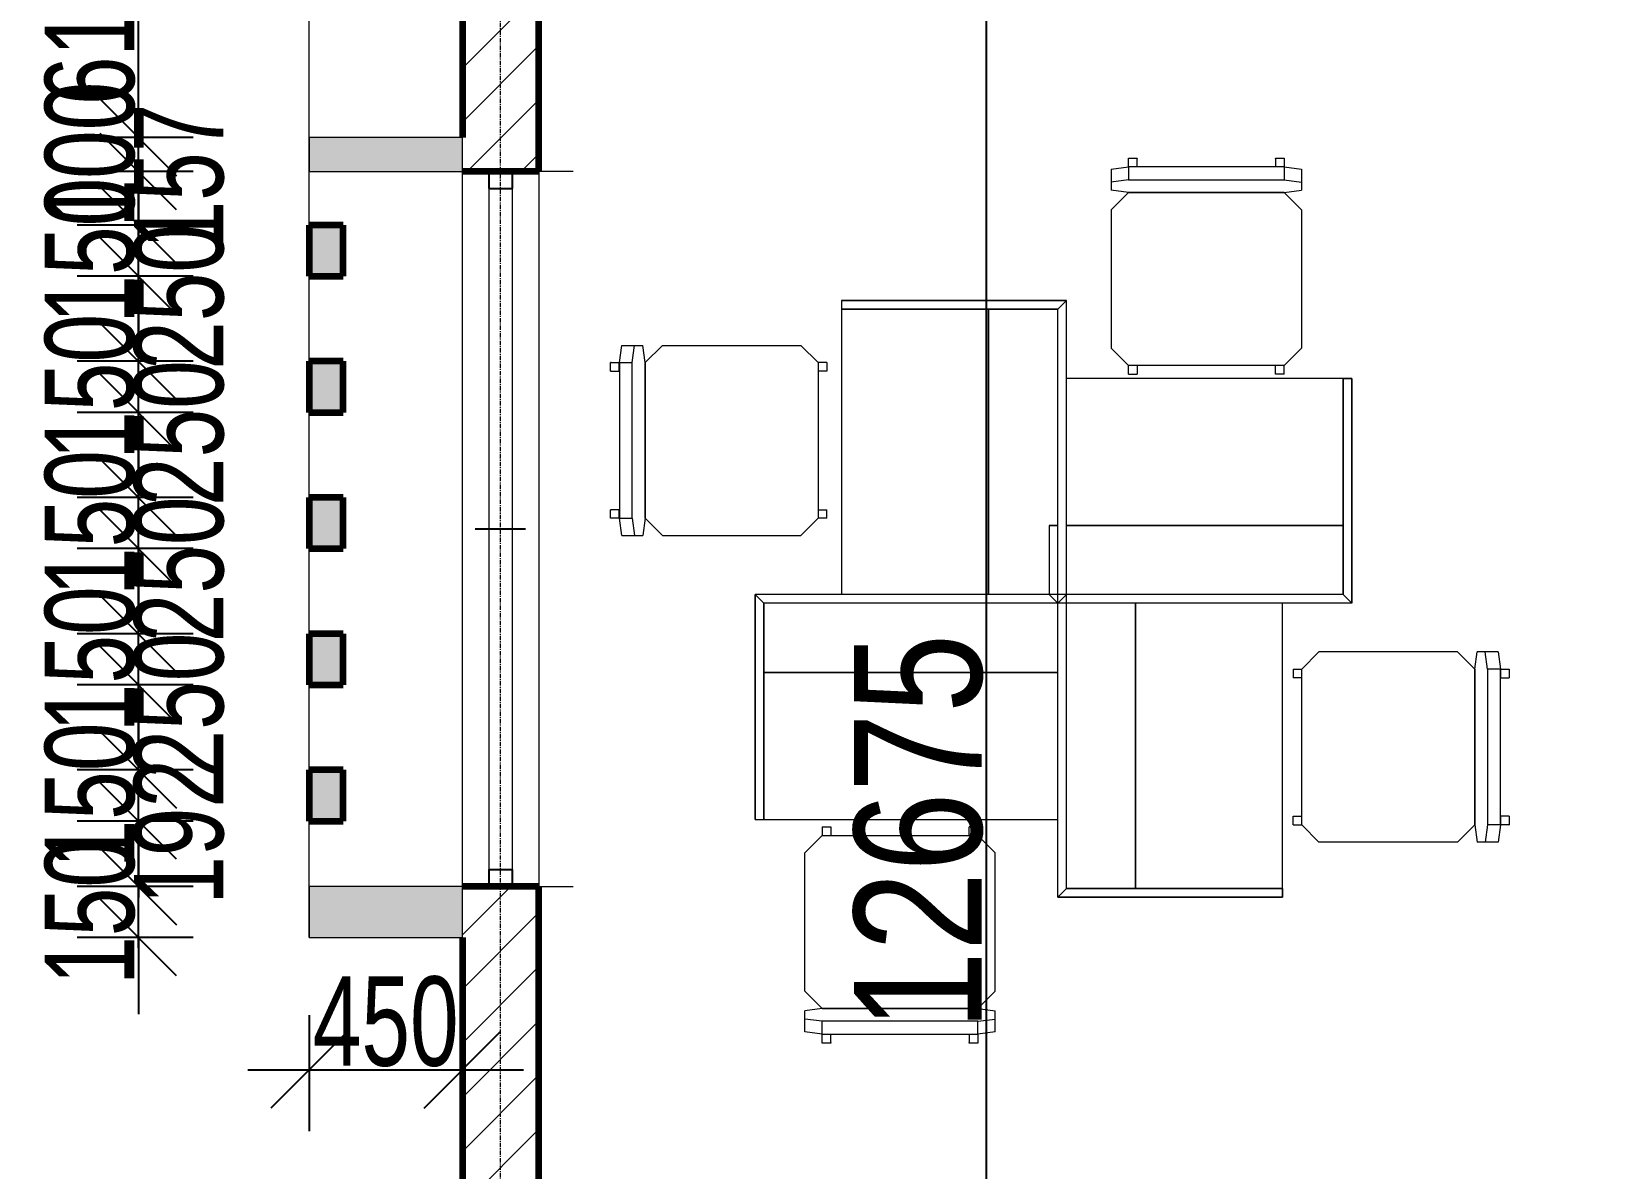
# Model space of a CAD drawing. Header units: millimetres. Extents: x -35190 to 411743, y -233114 to 23872.
# Drawn here: x 128019 to 132645, y 3524 to 6863 of the extents above; entities that cross this region are included whole.
import ezdxf

# ---------------------------------------------------------------- set-up
doc = ezdxf.new("R2010")
doc.units = ezdxf.units.MM
doc.linetypes.add('Grid Line', pattern=[22.225, 12.7, -3.175, 3.175, -3.175])
for name, color, linetype, lineweight in [('A-ANNO-DIMS', 211, 'Continuous', 9), ('A-DETL-GENF', 92, 'Continuous', 18), ('A-DETL-THIN', 151, 'Continuous', 18), ('A-GLAZ', 151, 'Continuous', 18), ('A-WALL', 113, 'Continuous', 18), ('A-WALL-PATT', 111, 'Continuous', 18), ('G-IMPT', 8, 'Continuous', 18), ('I-FURN', 30, 'Continuous', 18), ('S-GRID', 1, 'Continuous', 9)]:
    doc.layers.add(name, color=color, linetype=linetype, lineweight=lineweight)
doc.styles.add('Arial_3', font='arial.ttf', dxfattribs={"width": 0.8, "height": 375})
doc.styles.add('Arial_8', font='arial.ttf', dxfattribs={"width": 0.7, "height": 262.5})
doc.dimstyles.new('main_4_5mm', dxfattribs={"dimscale": 304.8, "dimtxt": 382.597275, "dimasz": 0.738189, "dimexe": 0.590551, "dimexo": 0.0625, "dimgap": 0.024606, "dimtad": 1, "dimdec": 0, "dimzin": 0, "dimdsep": 46, "dimtxsty": 'Arial_3', "dimblk1": 'OBLIQUE', "dimblk2": 'OBLIQUE', "dimsah": 1, "dimcen": 0.09, "dimdle": 0.590551, "dimazin": 0, "dimtfac": 1, "dimtdec": 4, "dimtix": 1, "dimtmove": 0, "dimatfit": 3, "dimfxl": 0.590551, "dimfxlon": 1, "dimtvp": 1, "dimtolj": 1, "dimtzin": 0, "dimarcsym": 2})
doc.dimstyles.new('small_3_0mm', dxfattribs={"dimscale": 304.8, "dimtxt": 191.298637, "dimasz": 0.738189, "dimexe": 0.590551, "dimexo": 0.0625, "dimgap": 0.024606, "dimtad": 1, "dimdec": 0, "dimzin": 0, "dimdsep": 46, "dimtxsty": 'Arial_8', "dimblk1": 'OBLIQUE', "dimblk2": 'OBLIQUE', "dimsah": 1, "dimcen": 0.09, "dimdle": 0.590551, "dimazin": 0, "dimtfac": 1, "dimtdec": 4, "dimtix": 1, "dimtmove": 0, "dimatfit": 3, "dimfxl": 0.590551, "dimfxlon": 1, "dimtvp": 1, "dimtolj": 1, "dimtzin": 0, "dimarcsym": 2})
doc.dimstyles.new('small_3_0mm_1', dxfattribs={"dimscale": 304.8, "dimtxt": 191.298637, "dimasz": 0.738189, "dimexe": 0.590551, "dimexo": 0.0625, "dimgap": 0.024606, "dimtad": 1, "dimdec": 0, "dimzin": 0, "dimdsep": 46, "dimtxsty": 'Arial_8', "dimblk1": 'OBLIQUE', "dimblk2": 'OBLIQUE', "dimsah": 1, "dimcen": 0.09, "dimdle": 0.590551, "dimazin": 0, "dimtfac": 1, "dimtdec": 4, "dimtix": 1, "dimtmove": 1, "dimatfit": 3, "dimfxl": 0.590551, "dimfxlon": 1, "dimtvp": 1, "dimtolj": 1, "dimtzin": 0, "dimarcsym": 2})

# ---------------------------------------------------------------- blocks, each defined once
blk = doc.blocks.new('Sliding - 2L - SL2_1 X 1_8-V1-FIRST FLOOR')
at = {"layer": 'A-GLAZ'}
for p, q in [((-723.8, 112.5), (-723.8, 212.5)), ((1376.2, 112.5), (1376.2, 212.5)), ((1326.2, 35), (-673.8, 35)), ((-673.8, -35), (1326.2, -35))]:
    blk.add_line(p, q, dxfattribs=at)
at = {"layer": 'A-GLAZ', "lineweight": 25}
for p, q in [((326.2, -75), (326.2, 72.5)), ((-673.8, 35), (-723.8, 35)), ((-673.8, -35), (-673.8, 35)), ((1376.2, 35), (1326.2, 35)), ((1326.2, -35), (1326.2, 35)), ((-723.8, -35), (-673.8, -35)), ((1326.2, -35), (1376.2, -35))]:
    blk.add_line(p, q, dxfattribs=at)
blk = doc.blocks.new('School04 - 12ZCVC04_dwg-579975-FIRST FLOOR')
at = {"layer": 'G-IMPT', "lineweight": 9}
for p, q in [((228.6, 1498.6), (228.6, 1473.2)), ((228.6, 1498.6), (889, 1498.6)), ((889, 1498.6), (228.6, 1498.6)), ((228.6, 1498.6), (228.6, 1473.2)), ((889, 1498.6), (863.6, 1473.2)), ((863.6, 1473.2), (889, 1498.6)), ((889, 635), (889, 1498.6)), ((889, 635), (889, 1498.6)), ((228.6, 1473.2), (863.6, 1473.2)), ((228.6, 1473.2), (228.6, 635)), ((863.6, 1473.2), (228.6, 1473.2)), ((228.6, 1473.2), (228.6, 635)), ((660.4, 635), (660.4, 1473.2)), ((660.4, 1473.2), (660.4, 635)), ((863.6, 609.6), (863.6, 1473.2)), ((863.6, 609.6), (863.6, 1473.2)), ((1701.8, 1270), (889, 1270)), ((1701.8, 1270), (889, 1270)), ((1701.8, 1270), (1727.2, 1270)), ((1701.8, 1270), (1701.8, 635)), ((1701.8, 635), (1701.8, 1270)), ((1727.2, 1270), (1701.8, 1270)), ((1727.2, 1270), (1727.2, 609.6)), ((1727.2, 609.6), (1727.2, 1270)), ((838.2, 838.2), (863.6, 838.2)), ((863.6, 838.2), (838.2, 838.2)), ((838.2, 838.2), (838.2, 635)), ((889, 838.2), (1701.8, 838.2)), ((1701.8, 838.2), (889, 838.2)), ((838.2, 635), (-25.4, 635)), ((-25.4, -25.4), (-25.4, 635)), ((838.2, 635), (-25.4, 635)), ((-25.4, 635), (0, 609.6)), ((0, 609.6), (-25.4, 635)), ((-25.4, 635), (-25.4, -25.4)), ((863.6, 609.6), (0, 609.6)), ((0, -25.4), (0, 609.6)), ((863.6, 609.6), (0, 609.6)), ((0, 609.6), (0, -25.4)), ((1701.8, 635), (838.2, 635)), ((1701.8, 635), (838.2, 635)), ((863.6, 609.6), (838.2, 635)), ((863.6, 609.6), (889, 635)), ((1727.2, 609.6), (863.6, 609.6)), ((863.6, -254), (863.6, 609.6)), ((1727.2, 609.6), (863.6, 609.6)), ((863.6, -254), (863.6, 609.6)), ((889, -228.6), (889, 635)), ((889, -228.6), (889, 635)), ((1092.2, 609.6), (1092.2, -228.6)), ((1092.2, -228.6), (1092.2, 609.6)), ((1524, -228.6), (1524, 609.6)), ((1524, -228.6), (1524, 609.6)), ((1727.2, 609.6), (1701.8, 635)), ((1701.8, 635), (1727.2, 609.6)), ((863.6, 406.4), (0, 406.4)), ((0, 406.4), (863.6, 406.4)), ((-25.4, -25.4), (0, -25.4)), ((-25.4, -25.4), (0, -25.4)), ((0, -25.4), (863.6, -25.4)), ((0, -25.4), (863.6, -25.4)), ((863.6, -254), (889, -228.6)), ((889, -228.6), (863.6, -254)), ((1524, -228.6), (889, -228.6)), ((889, -228.6), (1524, -228.6)), ((1524, -228.6), (1524, -254)), ((1524, -254), (1524, -228.6)), ((1524, -254), (863.6, -254)), ((863.6, -254), (1524, -254))]:
    blk.add_line(p, q, dxfattribs=at)
blk = doc.blocks.new('School04 - School04-579981-FIRST FLOOR')
blk.add_blockref('School04 - 12ZCVC04_dwg-579975-FIRST FLOOR', (0, 0))
blk = doc.blocks.new('Armless_Chair_987 - 12ZSTG19_dwg-581259-FIRST FLOOR')
at = {"layer": 'G-IMPT', "lineweight": 9}
for p, q in [((-583.6, 228.6), (-576.8, 279.4)), ((-576.8, 279.4), (-575.2, 279.4)), ((-576.8, 279.4), (-539, 279.4)), ((-545.8, 228.6), (-539, 279.4)), ((-539, 279.4), (-515.2, 279.4)), ((-508.3, 228.6), (-515.2, 279.4)), ((-457.2, 279.4), (-508, 228.6)), ((-457.2, 279.4), (-50.8, 279.4)), ((-50.8, 279.4), (0, 228.6)), ((-608, 228.6), (-609.6, 228.6)), ((-609.6, 203.2), (-609.6, 228.6)), ((-609.6, 228.6), (-584.2, 228.6)), ((-608, 203.2), (-609.6, 203.2)), ((-609.6, 203.2), (-584.2, 203.2)), ((-584.2, 203.2), (-584.2, 228.6)), ((-583.6, 228.6), (-583.6, -228.6)), ((-583.6, 228.6), (-545.8, 228.6)), ((-545.8, -228.6), (-545.8, 228.6)), ((-508.3, -228.6), (-508.3, 228.6)), ((-508, 228.6), (-508, -228.6)), ((25.4, 228.6), (0, 228.6)), ((0, 228.6), (0, -228.6)), ((25.4, 203.2), (0, 203.2)), ((25.4, 228.6), (25.4, 203.2)), ((-609.6, -228.6), (-609.6, -203.2)), ((-584.2, -203.2), (-609.6, -203.2)), ((-609.6, -203.2), (-608, -203.2)), ((-608, -228.6), (-609.6, -228.6)), ((-584.2, -228.6), (-609.6, -228.6)), ((-584.2, -228.6), (-584.2, -203.2)), ((-576.8, -279.4), (-583.6, -228.6)), ((-583.6, -228.6), (-545.8, -228.6)), ((-545.8, -228.6), (-539, -279.4)), ((-508.3, -228.6), (-515.2, -279.4)), ((-508, -228.6), (-457.2, -279.4)), ((0, -228.6), (-50.8, -279.4)), ((0, -203.2), (25.4, -203.2)), ((25.4, -228.6), (0, -228.6)), ((25.4, -228.6), (25.4, -203.2)), ((-576.8, -279.4), (-575.2, -279.4)), ((-576.8, -279.4), (-539, -279.4)), ((-539, -279.4), (-515.2, -279.4)), ((-457.2, -279.4), (-50.8, -279.4))]:
    blk.add_line(p, q, dxfattribs=at)
blk = doc.blocks.new('Armless_Chair_987 - Armless_Chair_987-581265-FIRST FLOOR')
blk.add_blockref('Armless_Chair_987 - 12ZSTG19_dwg-581259-FIRST FLOOR', (0, 0))
blk = doc.blocks.new('_Oblique')
at = {"color": 0, "linetype": 'ByBlock', "lineweight": -2}
blk.add_line((-0.5, -0.5), (0.5, 0.5), dxfattribs=at)
blk = doc.blocks.new('*D3815')
at = {"layer": 'A-ANNO-DIMS', "color": 0, "lineweight": -2, "transparency": 16777216}
for p, q in [((130823.7, -2005.7), (130823.7, 11029.3)), ((130662.8, 10849.3), (131003.7, 10849.3)), ((130662.8, -1825.7), (131003.7, -1825.7))]:
    blk.add_line(p, q, dxfattribs=at)
at = {"layer": 'Defpoints', "color": 0, "transparency": 16777216}
for p in [(130643.7, 10849.3), (130823.7, 10849.3), (130643.7, -1825.7)]:
    blk.add_point(p, dxfattribs=at)
at = {"layer": 'A-ANNO-DIMS', "color": 0, "lineweight": -2, "transparency": 16777216, "xscale": 224.9999999999999, "yscale": 224.9999999999999, "zscale": 224.9999999999999}
for p, rotation in [((130823.7, 10849.3), 90), ((130823.7, -1825.7), 270)]:
    blk.add_blockref('_Oblique', p, dxfattribs=dict(at, rotation=rotation))
at = {"layer": 'A-ANNO-DIMS', "color": 0, "transparency": 16777216, "insert": (130624.7, 4511.8), "char_height": 375, "width": 1377.35, "attachment_point": 5, "rotation": 90, "style": 'Arial_3'}
blk.add_mtext('\\A1;12675', dxfattribs=at)
blk = doc.blocks.new('*D4093')
at = {"layer": 'A-ANNO-DIMS', "color": 0, "lineweight": -2, "transparency": 16777216}
for p, q in [((128332.9, 4352.3), (128332.9, 4577.3)), ((128493.8, 4352.3), (128152.9, 4352.3)), ((128332.9, 4202.3), (128332.9, 4352.3)), ((128493.8, 4202.3), (128152.9, 4202.3)), ((128332.9, 4202.3), (128332.9, 3977.3))]:
    blk.add_line(p, q, dxfattribs=at)
at = {"layer": 'Defpoints', "color": 0, "transparency": 16777216}
for p in [(128332.9, 4352.3), (128512.9, 4352.3), (128512.9, 4202.3)]:
    blk.add_point(p, dxfattribs=at)
at = {"layer": 'A-ANNO-DIMS', "color": 0, "lineweight": -2, "transparency": 16777216, "xscale": 224.9999999999999, "yscale": 224.9999999999999, "zscale": 224.9999999999999}
for p, rotation in [((128332.9, 4352.3), 270), ((128332.9, 4202.3), 90)]:
    blk.add_blockref('_Oblique', p, dxfattribs=dict(at, rotation=rotation))
at = {"layer": 'A-ANNO-DIMS', "color": 0, "transparency": 16777216, "insert": (128191.3, 4277.3), "char_height": 262.5, "width": 360.23, "attachment_point": 5, "rotation": 90, "style": 'Arial_8'}
blk.add_mtext('\\A1;150', dxfattribs=at)
blk = doc.blocks.new('*D4094')
at = {"layer": 'A-ANNO-DIMS', "color": 0, "lineweight": -2, "transparency": 16777216}
for p, q in [((128332.9, 4172.3), (128332.9, 4724.3)), ((128493.8, 4544.3), (128152.9, 4544.3)), ((128493.8, 4352.3), (128152.9, 4352.3))]:
    blk.add_line(p, q, dxfattribs=at)
at = {"layer": 'Defpoints', "color": 0, "transparency": 16777216}
for p in [(128332.9, 4544.3), (128512.9, 4544.3), (128512.9, 4352.3)]:
    blk.add_point(p, dxfattribs=at)
at = {"layer": 'A-ANNO-DIMS', "color": 0, "lineweight": -2, "transparency": 16777216, "xscale": 224.9999999999999, "yscale": 224.9999999999999, "zscale": 224.9999999999999}
for p, rotation in [((128332.9, 4544.3), 90), ((128332.9, 4352.3), 270)]:
    blk.add_blockref('_Oblique', p, dxfattribs=dict(at, rotation=rotation))
at = {"layer": 'A-ANNO-DIMS', "color": 0, "transparency": 16777216, "insert": (128319.9, 4298.2), "char_height": 262.5, "width": 360.23, "attachment_point": 1, "rotation": 90, "line_spacing_factor": 0.941778, "style": 'Arial_8'}
blk.add_mtext('\\A1;192', dxfattribs=at)
blk = doc.blocks.new('*D4095')
at = {"layer": 'A-ANNO-DIMS', "color": 0, "lineweight": -2, "transparency": 16777216}
for p, q in [((128332.9, 4694.3), (128332.9, 4919.3)), ((128493.8, 4694.3), (128152.9, 4694.3)), ((128332.9, 4544.3), (128332.9, 4694.3)), ((128493.8, 4544.3), (128152.9, 4544.3)), ((128332.9, 4544.3), (128332.9, 4319.3))]:
    blk.add_line(p, q, dxfattribs=at)
at = {"layer": 'Defpoints', "color": 0, "transparency": 16777216}
for p in [(128332.9, 4694.3), (128512.9, 4694.3), (128512.9, 4544.3)]:
    blk.add_point(p, dxfattribs=at)
at = {"layer": 'A-ANNO-DIMS', "color": 0, "lineweight": -2, "transparency": 16777216, "xscale": 224.9999999999999, "yscale": 224.9999999999999, "zscale": 224.9999999999999}
for p, rotation in [((128332.9, 4694.3), 270), ((128332.9, 4544.3), 90)]:
    blk.add_blockref('_Oblique', p, dxfattribs=dict(at, rotation=rotation))
at = {"layer": 'A-ANNO-DIMS', "color": 0, "transparency": 16777216, "insert": (128191.3, 4619.3), "char_height": 262.5, "width": 360.23, "attachment_point": 5, "rotation": 90, "style": 'Arial_8'}
blk.add_mtext('\\A1;150', dxfattribs=at)
blk = doc.blocks.new('*D4096')
at = {"layer": 'A-ANNO-DIMS', "color": 0, "lineweight": -2, "transparency": 16777216}
for p, q in [((128332.9, 4514.3), (128332.9, 5124.3)), ((128493.8, 4944.3), (128152.9, 4944.3)), ((128493.8, 4694.3), (128152.9, 4694.3))]:
    blk.add_line(p, q, dxfattribs=at)
at = {"layer": 'Defpoints', "color": 0, "transparency": 16777216}
for p in [(128332.9, 4944.3), (128512.9, 4944.3), (128512.9, 4694.3)]:
    blk.add_point(p, dxfattribs=at)
at = {"layer": 'A-ANNO-DIMS', "color": 0, "lineweight": -2, "transparency": 16777216, "xscale": 224.9999999999999, "yscale": 224.9999999999999, "zscale": 224.9999999999999}
for p, rotation in [((128332.9, 4944.3), 90), ((128332.9, 4694.3), 270)]:
    blk.add_blockref('_Oblique', p, dxfattribs=dict(at, rotation=rotation))
at = {"layer": 'A-ANNO-DIMS', "color": 0, "transparency": 16777216, "insert": (128319.9, 4669.2), "char_height": 262.5, "width": 360.23, "attachment_point": 1, "rotation": 90, "line_spacing_factor": 0.941778, "style": 'Arial_8'}
blk.add_mtext('\\A1;250', dxfattribs=at)
blk = doc.blocks.new('*D4097')
at = {"layer": 'A-ANNO-DIMS', "color": 0, "lineweight": -2, "transparency": 16777216}
for p, q in [((128332.9, 5094.3), (128332.9, 5319.3)), ((128493.8, 5094.3), (128152.9, 5094.3)), ((128332.9, 4944.3), (128332.9, 5094.3)), ((128493.8, 4944.3), (128152.9, 4944.3)), ((128332.9, 4944.3), (128332.9, 4719.3))]:
    blk.add_line(p, q, dxfattribs=at)
at = {"layer": 'Defpoints', "color": 0, "transparency": 16777216}
for p in [(128332.9, 5094.3), (128512.9, 5094.3), (128512.9, 4944.3)]:
    blk.add_point(p, dxfattribs=at)
at = {"layer": 'A-ANNO-DIMS', "color": 0, "lineweight": -2, "transparency": 16777216, "xscale": 224.9999999999999, "yscale": 224.9999999999999, "zscale": 224.9999999999999}
for p, rotation in [((128332.9, 5094.3), 270), ((128332.9, 4944.3), 90)]:
    blk.add_blockref('_Oblique', p, dxfattribs=dict(at, rotation=rotation))
at = {"layer": 'A-ANNO-DIMS', "color": 0, "transparency": 16777216, "insert": (128191.3, 5019.3), "char_height": 262.5, "width": 360.23, "attachment_point": 5, "rotation": 90, "style": 'Arial_8'}
blk.add_mtext('\\A1;150', dxfattribs=at)
blk = doc.blocks.new('*D4098')
at = {"layer": 'A-ANNO-DIMS', "color": 0, "lineweight": -2, "transparency": 16777216}
for p, q in [((128332.9, 4914.3), (128332.9, 5524.3)), ((128493.8, 5344.3), (128152.9, 5344.3)), ((128493.8, 5094.3), (128152.9, 5094.3))]:
    blk.add_line(p, q, dxfattribs=at)
at = {"layer": 'Defpoints', "color": 0, "transparency": 16777216}
for p in [(128332.9, 5344.3), (128512.9, 5344.3), (128512.9, 5094.3)]:
    blk.add_point(p, dxfattribs=at)
at = {"layer": 'A-ANNO-DIMS', "color": 0, "lineweight": -2, "transparency": 16777216, "xscale": 224.9999999999999, "yscale": 224.9999999999999, "zscale": 224.9999999999999}
for p, rotation in [((128332.9, 5344.3), 90), ((128332.9, 5094.3), 270)]:
    blk.add_blockref('_Oblique', p, dxfattribs=dict(at, rotation=rotation))
at = {"layer": 'A-ANNO-DIMS', "color": 0, "transparency": 16777216, "insert": (128319.9, 5069.2), "char_height": 262.5, "width": 360.23, "attachment_point": 1, "rotation": 90, "line_spacing_factor": 0.941778, "style": 'Arial_8'}
blk.add_mtext('\\A1;250', dxfattribs=at)
blk = doc.blocks.new('*D4099')
at = {"layer": 'A-ANNO-DIMS', "color": 0, "lineweight": -2, "transparency": 16777216}
for p, q in [((128332.9, 5494.3), (128332.9, 5719.3)), ((128493.8, 5494.3), (128152.9, 5494.3)), ((128332.9, 5344.3), (128332.9, 5494.3)), ((128493.8, 5344.3), (128152.9, 5344.3)), ((128332.9, 5344.3), (128332.9, 5119.3))]:
    blk.add_line(p, q, dxfattribs=at)
at = {"layer": 'Defpoints', "color": 0, "transparency": 16777216}
for p in [(128332.9, 5494.3), (128512.9, 5494.3), (128512.9, 5344.3)]:
    blk.add_point(p, dxfattribs=at)
at = {"layer": 'A-ANNO-DIMS', "color": 0, "lineweight": -2, "transparency": 16777216, "xscale": 224.9999999999999, "yscale": 224.9999999999999, "zscale": 224.9999999999999}
for p, rotation in [((128332.9, 5494.3), 270), ((128332.9, 5344.3), 90)]:
    blk.add_blockref('_Oblique', p, dxfattribs=dict(at, rotation=rotation))
at = {"layer": 'A-ANNO-DIMS', "color": 0, "transparency": 16777216, "insert": (128191.3, 5419.3), "char_height": 262.5, "width": 360.23, "attachment_point": 5, "rotation": 90, "style": 'Arial_8'}
blk.add_mtext('\\A1;150', dxfattribs=at)
blk = doc.blocks.new('*D4100')
at = {"layer": 'A-ANNO-DIMS', "color": 0, "lineweight": -2, "transparency": 16777216}
for p, q in [((128332.9, 5314.3), (128332.9, 5924.3)), ((128493.8, 5744.3), (128152.9, 5744.3)), ((128493.8, 5494.3), (128152.9, 5494.3))]:
    blk.add_line(p, q, dxfattribs=at)
at = {"layer": 'Defpoints', "color": 0, "transparency": 16777216}
for p in [(128332.9, 5744.3), (128512.9, 5744.3), (128512.9, 5494.3)]:
    blk.add_point(p, dxfattribs=at)
at = {"layer": 'A-ANNO-DIMS', "color": 0, "lineweight": -2, "transparency": 16777216, "xscale": 224.9999999999999, "yscale": 224.9999999999999, "zscale": 224.9999999999999}
for p, rotation in [((128332.9, 5744.3), 90), ((128332.9, 5494.3), 270)]:
    blk.add_blockref('_Oblique', p, dxfattribs=dict(at, rotation=rotation))
at = {"layer": 'A-ANNO-DIMS', "color": 0, "transparency": 16777216, "insert": (128319.9, 5469.2), "char_height": 262.5, "width": 360.23, "attachment_point": 1, "rotation": 90, "line_spacing_factor": 0.941778, "style": 'Arial_8'}
blk.add_mtext('\\A1;250', dxfattribs=at)
blk = doc.blocks.new('*D4101')
at = {"layer": 'A-ANNO-DIMS', "color": 0, "lineweight": -2, "transparency": 16777216}
for p, q in [((128332.9, 5894.3), (128332.9, 6119.3)), ((128493.8, 5894.3), (128152.9, 5894.3)), ((128332.9, 5744.3), (128332.9, 5894.3)), ((128493.8, 5744.3), (128152.9, 5744.3)), ((128332.9, 5744.3), (128332.9, 5519.3))]:
    blk.add_line(p, q, dxfattribs=at)
at = {"layer": 'Defpoints', "color": 0, "transparency": 16777216}
for p in [(128332.9, 5894.3), (128512.9, 5894.3), (128512.9, 5744.3)]:
    blk.add_point(p, dxfattribs=at)
at = {"layer": 'A-ANNO-DIMS', "color": 0, "lineweight": -2, "transparency": 16777216, "xscale": 224.9999999999999, "yscale": 224.9999999999999, "zscale": 224.9999999999999}
for p, rotation in [((128332.9, 5894.3), 270), ((128332.9, 5744.3), 90)]:
    blk.add_blockref('_Oblique', p, dxfattribs=dict(at, rotation=rotation))
at = {"layer": 'A-ANNO-DIMS', "color": 0, "transparency": 16777216, "insert": (128191.3, 5819.3), "char_height": 262.5, "width": 360.23, "attachment_point": 5, "rotation": 90, "style": 'Arial_8'}
blk.add_mtext('\\A1;150', dxfattribs=at)
blk = doc.blocks.new('*D4102')
at = {"layer": 'A-ANNO-DIMS', "color": 0, "lineweight": -2, "transparency": 16777216}
for p, q in [((128332.9, 5714.3), (128332.9, 6324.3)), ((128493.8, 6144.3), (128152.9, 6144.3)), ((128493.8, 5894.3), (128152.9, 5894.3))]:
    blk.add_line(p, q, dxfattribs=at)
at = {"layer": 'Defpoints', "color": 0, "transparency": 16777216}
for p in [(128332.9, 6144.3), (128512.9, 6144.3), (128512.9, 5894.3)]:
    blk.add_point(p, dxfattribs=at)
at = {"layer": 'A-ANNO-DIMS', "color": 0, "lineweight": -2, "transparency": 16777216, "xscale": 224.9999999999999, "yscale": 224.9999999999999, "zscale": 224.9999999999999}
for p, rotation in [((128332.9, 6144.3), 90), ((128332.9, 5894.3), 270)]:
    blk.add_blockref('_Oblique', p, dxfattribs=dict(at, rotation=rotation))
at = {"layer": 'A-ANNO-DIMS', "color": 0, "transparency": 16777216, "insert": (128319.9, 5869.2), "char_height": 262.5, "width": 360.23, "attachment_point": 1, "rotation": 90, "line_spacing_factor": 0.941778, "style": 'Arial_8'}
blk.add_mtext('\\A1;250', dxfattribs=at)
blk = doc.blocks.new('*D4103')
at = {"layer": 'A-ANNO-DIMS', "color": 0, "lineweight": -2, "transparency": 16777216}
for p, q in [((128332.9, 6294.3), (128332.9, 6519.3)), ((128493.8, 6294.3), (128152.9, 6294.3)), ((128332.9, 6144.3), (128332.9, 6294.3)), ((128493.8, 6144.3), (128152.9, 6144.3)), ((128332.9, 6144.3), (128332.9, 5919.3))]:
    blk.add_line(p, q, dxfattribs=at)
at = {"layer": 'Defpoints', "color": 0, "transparency": 16777216}
for p in [(128332.9, 6294.3), (128512.9, 6294.3), (128512.9, 6144.3)]:
    blk.add_point(p, dxfattribs=at)
at = {"layer": 'A-ANNO-DIMS', "color": 0, "lineweight": -2, "transparency": 16777216, "xscale": 224.9999999999999, "yscale": 224.9999999999999, "zscale": 224.9999999999999}
for p, rotation in [((128332.9, 6294.3), 270), ((128332.9, 6144.3), 90)]:
    blk.add_blockref('_Oblique', p, dxfattribs=dict(at, rotation=rotation))
at = {"layer": 'A-ANNO-DIMS', "color": 0, "transparency": 16777216, "insert": (128191.3, 6219.3), "char_height": 262.5, "width": 360.23, "attachment_point": 5, "rotation": 90, "style": 'Arial_8'}
blk.add_mtext('\\A1;150', dxfattribs=at)
blk = doc.blocks.new('*D4104')
at = {"layer": 'A-ANNO-DIMS', "color": 0, "lineweight": -2, "transparency": 16777216}
for p, q in [((128332.9, 6114.3), (128332.9, 6631.3)), ((128493.8, 6451.3), (128152.9, 6451.3)), ((128493.8, 6294.3), (128152.9, 6294.3))]:
    blk.add_line(p, q, dxfattribs=at)
at = {"layer": 'Defpoints', "color": 0, "transparency": 16777216}
for p in [(128332.9, 6451.3), (128512.9, 6451.3), (128512.9, 6294.3)]:
    blk.add_point(p, dxfattribs=at)
at = {"layer": 'A-ANNO-DIMS', "color": 0, "lineweight": -2, "transparency": 16777216, "xscale": 224.9999999999999, "yscale": 224.9999999999999, "zscale": 224.9999999999999}
for p, rotation in [((128332.9, 6451.3), 90), ((128332.9, 6294.3), 270)]:
    blk.add_blockref('_Oblique', p, dxfattribs=dict(at, rotation=rotation))
at = {"layer": 'A-ANNO-DIMS', "color": 0, "transparency": 16777216, "insert": (128319.9, 6222.7), "char_height": 262.5, "width": 360.23, "attachment_point": 1, "rotation": 90, "line_spacing_factor": 0.941778, "style": 'Arial_8'}
blk.add_mtext('\\A1;157', dxfattribs=at)
blk = doc.blocks.new('*D4105')
at = {"layer": 'A-ANNO-DIMS', "color": 0, "lineweight": -2, "transparency": 16777216}
for p, q in [((128332.9, 6551.3), (128332.9, 6776.3)), ((128493.8, 6551.3), (128152.9, 6551.3)), ((128332.9, 6451.3), (128332.9, 6551.3)), ((128493.8, 6451.3), (128152.9, 6451.3)), ((128332.9, 6451.3), (128332.9, 6226.3))]:
    blk.add_line(p, q, dxfattribs=at)
at = {"layer": 'Defpoints', "color": 0, "transparency": 16777216}
for p in [(128332.9, 6551.3), (128512.9, 6551.3), (128512.9, 6451.3)]:
    blk.add_point(p, dxfattribs=at)
at = {"layer": 'A-ANNO-DIMS', "color": 0, "lineweight": -2, "transparency": 16777216, "xscale": 224.9999999999999, "yscale": 224.9999999999999, "zscale": 224.9999999999999}
for p, rotation in [((128332.9, 6551.3), 270), ((128332.9, 6451.3), 90)]:
    blk.add_blockref('_Oblique', p, dxfattribs=dict(at, rotation=rotation))
at = {"layer": 'A-ANNO-DIMS', "color": 0, "transparency": 16777216, "insert": (128191.3, 6501.3), "char_height": 262.5, "width": 360.23, "attachment_point": 5, "rotation": 90, "style": 'Arial_8'}
blk.add_mtext('\\A1;100', dxfattribs=at)
blk = doc.blocks.new('*D4106')
at = {"layer": 'A-ANNO-DIMS', "color": 0, "lineweight": -2, "transparency": 16777216}
for p, q in [((128332.9, 6371.3), (128332.9, 7350.3)), ((128493.8, 7170.3), (128152.9, 7170.3)), ((128493.8, 6551.3), (128152.9, 6551.3))]:
    blk.add_line(p, q, dxfattribs=at)
at = {"layer": 'Defpoints', "color": 0, "transparency": 16777216}
for p in [(128332.9, 7170.3), (128512.9, 7170.3), (128512.9, 6551.3)]:
    blk.add_point(p, dxfattribs=at)
at = {"layer": 'A-ANNO-DIMS', "color": 0, "lineweight": -2, "transparency": 16777216, "xscale": 224.9999999999999, "yscale": 224.9999999999999, "zscale": 224.9999999999999}
for p, rotation in [((128332.9, 7170.3), 90), ((128332.9, 6551.3), 270)]:
    blk.add_blockref('_Oblique', p, dxfattribs=dict(at, rotation=rotation))
at = {"layer": 'A-ANNO-DIMS', "color": 0, "transparency": 16777216, "insert": (128191.3, 6860.8), "char_height": 262.5, "width": 360.23, "attachment_point": 5, "rotation": 90, "style": 'Arial_8'}
blk.add_mtext('\\A1;619', dxfattribs=at)
blk = doc.blocks.new('*D4178')
at = {"layer": 'A-ANNO-DIMS', "color": 0, "lineweight": -2, "transparency": 16777216}
for p, q in [((128834.4, 3974.2), (128834.4, 3633.3)), ((129284.4, 3974.2), (129284.4, 3633.3)), ((128654.4, 3813.3), (129464.4, 3813.3))]:
    blk.add_line(p, q, dxfattribs=at)
at = {"layer": 'Defpoints', "color": 0, "transparency": 16777216}
for p in [(128834.4, 3993.3), (129284.4, 3993.3), (129284.4, 3813.3)]:
    blk.add_point(p, dxfattribs=at)
at = {"layer": 'A-ANNO-DIMS', "color": 0, "lineweight": -2, "transparency": 16777216, "xscale": 224.9999999999999, "yscale": 224.9999999999999, "zscale": 224.9999999999999, "rotation": 180}
blk.add_blockref('_Oblique', (128834.4, 3813.3), dxfattribs=at)
at = {"layer": 'A-ANNO-DIMS', "color": 0, "lineweight": -2, "transparency": 16777216, "xscale": 224.9999999999999, "yscale": 224.9999999999999, "zscale": 224.9999999999999}
blk.add_blockref('_Oblique', (129284.4, 3813.3), dxfattribs=at)
at = {"layer": 'A-ANNO-DIMS', "color": 0, "transparency": 16777216, "insert": (129059.4, 3954.8), "char_height": 262.5, "width": 360.23, "attachment_point": 5, "style": 'Arial_8'}
blk.add_mtext('\\A1;450', dxfattribs=at)

msp = doc.modelspace()

# ---------------------------------------------------------------- hatches: boundary and pattern name
at = {"layer": 'A-DETL-GENF'}
h = msp.add_hatch(color=1, dxfattribs=at)
h.paths.add_polyline_path([(129284.4, -12125.7), (129284.4, -11900.7), (128384.4, -11900.7), (128384.4, -12125.7)])
h.paths.add_polyline_path([(182459.4, -12125.7), (182459.4, -11900.7), (181559.4, -11900.7), (181559.4, -12125.7), (182138.2, -12125.7)])
h.paths.add_polyline_path([(129609.4, -3475.7), (130809.4, -3475.7), (130809.4, -3250.7), (129609.4, -3250.7), (129609.4, -3448.4)])
h.paths.add_polyline_path([(180034.2, -3475.7), (181234.2, -3475.7), (181234.2, -3250.7), (180034.2, -3250.7), (180034.2, -3293)])
h.paths.add_polyline_path([(129284.4, 4202.3), (129284.4, 4352.3), (128834.4, 4352.3), (128834.4, 4202.3)])
h.paths.add_polyline_path([(181559.4, 4301.3), (182009.4, 4301.3), (182009.4, 4451.3), (181559.4, 4451.3)])
h.paths.add_polyline_path([(128834.4, 6451.3), (129284.4, 6451.3), (129284.4, 6551.3), (128834.4, 6551.3), (128834.4, 6452.3)])
h.paths.add_polyline_path([(181559.4, 6551.3), (182009.4, 6551.3), (182009.4, 6651.3), (181559.4, 6651.3)])
h.paths.add_polyline_path([(128834.4, 7170.3), (129284.4, 7170.3), (129284.4, 7270.3), (128834.4, 7270.3)])
h.paths.add_polyline_path([(182009.4, 7270.3), (182009.4, 7370.3), (181559.4, 7370.3), (181559.4, 7270.3)])
h.paths.add_polyline_path([(129284.4, 9372.3), (129284.4, 9522.3), (128834.4, 9522.3), (128834.4, 9372.3)])
h.paths.add_polyline_path([(181559.4, 9470.3), (182009.4, 9470.3), (182009.4, 9620.3), (181559.4, 9620.3)])
h.paths.add_polyline_path([(129829.4, 11074.3), (129829.4, 11524.3), (129679.4, 11524.3), (129679.4, 11074.3)])
h.paths.add_polyline_path([(132029.4, 11074.3), (132029.4, 11524.3), (131929.4, 11524.3), (131929.4, 11074.3)])
h.paths.add_polyline_path([(132359.4, 11074.3), (132359.4, 11524.3), (132259.4, 11524.3), (132259.4, 11074.3)])
h.paths.add_polyline_path([(134159.4, 11074.3), (134309.4, 11074.3), (134309.4, 11524.3), (134159.4, 11524.3), (134159.4, 11420.5)])
h.paths.add_polyline_path([(181089.4, 11074.3), (181239.4, 11074.3), (181239.4, 11524.3), (181089.4, 11524.3)])
h.paths.add_polyline_path([(176564.4, 11074.3), (176714.4, 11074.3), (176714.4, 11524.3), (176564.4, 11524.3)])
at = {"layer": 'A-WALL-PATT'}
h = msp.add_hatch(dxfattribs=at)
h.set_pattern_fill('FP_1', color=256, style=0, pattern_type=2)
h.set_pattern_definition([(45, (140110.45, -3260.38), (-79.5495, 79.5495), [])])
h.paths.add_polyline_path([(129284.4, -11900.7), (129509.4, -11900.7), (129509.4, -5275.7), (129284.4, -5275.7), (129284.4, -11857)])
h.paths.add_polyline_path([(129457, -3475.7), (129509.4, -3475.7), (129509.4, -3190.7), (129284.4, -3190.7), (129284.4, -3475.7)])
h.paths.add_polyline_path([(129457, -2290.7), (129509.4, -2290.7), (129509.4, -1648.7), (129284.4, -1648.7), (129284.4, -2290.7)])
h.paths.add_polyline_path([(129509.4, -148.7), (129509.4, 651.3), (129284.4, 651.3), (129284.4, -148.7), (129457, -148.7)])
h.paths.add_polyline_path([(129284.4, 2751.3), (129509.4, 2751.3), (129509.4, 4352.3), (129284.4, 4352.3), (129284.4, 3107.1)])
h.paths.add_polyline_path([(129457, 6452.3), (129509.4, 6452.3), (129509.4, 7271.3), (129284.4, 7271.3), (129284.4, 6452.3)])
h.paths.add_polyline_path([(129509.4, 9371.3), (129509.4, 10849.3), (129284.4, 10849.3), (129284.4, 9371.3), (129457, 9371.3)])
for points in [[(128934.4, 6144.3), (128934.4, 6294.3), (128834.4, 6294.3), (128834.4, 6144.3)], [(128934.4, 5744.3), (128934.4, 5894.3), (128834.4, 5894.3), (128834.4, 5744.3)], [(128934.4, 5344.3), (128934.4, 5494.3), (128834.4, 5494.3), (128834.4, 5344.3)], [(128934.4, 4944.3), (128934.4, 5094.3), (128834.4, 5094.3), (128834.4, 4944.3)], [(128934.4, 4544.3), (128934.4, 4694.3), (128834.4, 4694.3), (128834.4, 4544.3)]]:
    msp.add_hatch(color=1, dxfattribs=at).paths.add_polyline_path(points)

# ---------------------------------------------------------------- linework, layer by layer
at = {"layer": 'A-DETL-THIN', "color": 1}
for p, q in [((128834.4, 4202.3), (128834.4, 11524.3)), ((129284.4, 6551.3), (128834.4, 6551.3)), ((128834.4, 6551.3), (128834.4, 6451.3)), ((129284.4, 6451.3), (129284.4, 6551.3)), ((128834.4, 6451.3), (129284.4, 6451.3)), ((129284.4, 4352.3), (128834.4, 4352.3)), ((128834.4, 4352.3), (128834.4, 4202.3)), ((129284.4, 4202.3), (129284.4, 4352.3)), ((128834.4, 4202.3), (129284.4, 4202.3))]:
    msp.add_line(p, q, dxfattribs=at)
at = {"layer": 'A-DETL-THIN'}
for p, q in [((129284.4, 6551.3), (128834.4, 6551.3)), ((128834.4, 6551.3), (128834.4, 6451.3)), ((129284.4, 6451.3), (129284.4, 6551.3)), ((128834.4, 6451.3), (129284.4, 6451.3)), ((129284.4, 4352.3), (128834.4, 4352.3)), ((128834.4, 4352.3), (128834.4, 4202.3)), ((129284.4, 4202.3), (129284.4, 4352.3)), ((128834.4, 4202.3), (129284.4, 4202.3))]:
    msp.add_line(p, q, dxfattribs=at)
at = {"layer": 'A-WALL', "lineweight": 140}
for p, q in [((129509.4, 6452.3), (129509.4, 7271.3)), ((129284.4, 7170.3), (129284.4, 6551.3)), ((129284.4, 6452.3), (129509.4, 6452.3)), ((128934.4, 6294.3), (128834.4, 6294.3)), ((128834.4, 6294.3), (128834.4, 6144.3)), ((128934.4, 6144.3), (128934.4, 6294.3)), ((128834.4, 6144.3), (128934.4, 6144.3)), ((128934.4, 5894.3), (128834.4, 5894.3)), ((128834.4, 5894.3), (128834.4, 5744.3)), ((128934.4, 5744.3), (128934.4, 5894.3)), ((128834.4, 5744.3), (128934.4, 5744.3)), ((128934.4, 5494.3), (128834.4, 5494.3)), ((128834.4, 5494.3), (128834.4, 5344.3)), ((128934.4, 5344.3), (128934.4, 5494.3)), ((128834.4, 5344.3), (128934.4, 5344.3)), ((128934.4, 5094.3), (128834.4, 5094.3)), ((128834.4, 5094.3), (128834.4, 4944.3)), ((128934.4, 4944.3), (128934.4, 5094.3)), ((128834.4, 4944.3), (128934.4, 4944.3)), ((128934.4, 4694.3), (128834.4, 4694.3)), ((128834.4, 4694.3), (128834.4, 4544.3)), ((128934.4, 4544.3), (128934.4, 4694.3)), ((128834.4, 4544.3), (128934.4, 4544.3)), ((129509.4, 4352.3), (129284.4, 4352.3)), ((129509.4, 2751.3), (129509.4, 4352.3)), ((129284.4, 4202.3), (129284.4, 2751.3))]:
    msp.add_line(p, q, dxfattribs=at)
at = {"layer": 'A-WALL'}
for p, q in [((129284.4, 4352.3), (129284.4, 6451.3)), ((129509.4, 6452.3), (129509.4, 4352.3))]:
    msp.add_line(p, q, dxfattribs=at)
at = {"layer": 'S-GRID', "linetype": 'Grid Line'}
msp.add_line((129396.9, -26662), (129396.9, 15610.8), dxfattribs=at)

# ---------------------------------------------------------------- block references
at = {"layer": 'A-GLAZ', "rotation": 269.9999999999999}
msp.add_blockref('Sliding - 2L - SL2_1 X 1_8-V1-FIRST FLOOR', (129396.9, 5728.5), dxfattribs=at)
at = {"layer": 'I-FURN'}
for p, rotation in [((131469.4, 5881.8), 269.9999999999999), ((131749.4, 4761.8), 180), ((130569.4, 4501.8), 90)]:
    msp.add_blockref('Armless_Chair_987 - Armless_Chair_987-581265-FIRST FLOOR', p, dxfattribs=dict(at, rotation=rotation))
for name, p in [('School04 - School04-579981-FIRST FLOOR', (130169.4, 4574.3)), ('Armless_Chair_987 - Armless_Chair_987-581265-FIRST FLOOR', (130329.4, 5661.8))]:
    msp.add_blockref(name, p, dxfattribs=at)

# ---------------------------------------------------------------- dimensions: what is measured, and where the dimension line sits
at = {"layer": 'A-ANNO-DIMS'}
for base, p1, p2, dimstyle, override, picture, middle in [((130823.7, 10849.3), (130643.7, -1825.7), (130643.7, 10849.3), 'main_4_5mm', {"dimpost": '<>', "dimfxl": 12675}, '*D3815', (130624.7, 4511.8)), ((128332.9, 7170.3), (128512.9, 6551.3), (128512.9, 7170.3), 'small_3_0mm', {"dimpost": '<>', "dimfxl": 619}, '*D4106', (128191.3, 6860.8)), ((128332.9, 6551.3), (128512.9, 6451.3), (128512.9, 6551.3), 'small_3_0mm', {"dimpost": '<>', "dimfxl": 100}, '*D4105', (128191.3, 6501.3)), ((128332.9, 6294.3), (128512.9, 6144.3), (128512.9, 6294.3), 'small_3_0mm', {"dimpost": '<>', "dimfxl": 150}, '*D4103', (128191.3, 6219.3)), ((128332.9, 5894.3), (128512.9, 5744.3), (128512.9, 5894.3), 'small_3_0mm', {"dimpost": '<>', "dimfxl": 150}, '*D4101', (128191.3, 5819.3)), ((128332.9, 5494.3), (128512.9, 5344.3), (128512.9, 5494.3), 'small_3_0mm', {"dimpost": '<>', "dimfxl": 150}, '*D4099', (128191.3, 5419.3)), ((128332.9, 5094.3), (128512.9, 4944.3), (128512.9, 5094.3), 'small_3_0mm', {"dimpost": '<>', "dimfxl": 150}, '*D4097', (128191.3, 5019.3)), ((128332.9, 4694.3), (128512.9, 4544.3), (128512.9, 4694.3), 'small_3_0mm', {"dimpost": '<>', "dimfxl": 150}, '*D4095', (128191.3, 4619.3)), ((128332.9, 4352.3), (128512.9, 4202.3), (128512.9, 4352.3), 'small_3_0mm', {"dimpost": '<>', "dimfxl": 150}, '*D4093', (128191.3, 4277.3))]:
    dim = msp.add_linear_dim(base=base, p1=p1, p2=p2, angle=90, dimstyle=dimstyle, override=override, dxfattribs=at)
    dim.commit()
    dim.dimension.update_dxf_attribs({"geometry": picture, "text_midpoint": middle})
for base, p1, p2, override, picture, middle in [((128332.9, 6451.3), (128512.9, 6294.3), (128512.9, 6451.3), {"dimpost": '<>', "dimfxl": 157}, '*D4104', (128494.9, 6402.8)), ((128332.9, 6144.3), (128512.9, 5894.3), (128512.9, 6144.3), {"dimpost": '<>', "dimfxl": 250}, '*D4102', (128494.9, 6049.3)), ((128332.9, 5744.3), (128512.9, 5494.3), (128512.9, 5744.3), {"dimpost": '<>', "dimfxl": 250}, '*D4100', (128494.9, 5649.3)), ((128332.9, 5344.3), (128512.9, 5094.3), (128512.9, 5344.3), {"dimpost": '<>', "dimfxl": 250}, '*D4098', (128494.9, 5249.3)), ((128332.9, 4944.3), (128512.9, 4694.3), (128512.9, 4944.3), {"dimpost": '<>', "dimfxl": 250}, '*D4096', (128494.9, 4849.3)), ((128332.9, 4544.3), (128512.9, 4352.3), (128512.9, 4544.3), {"dimpost": '<>', "dimfxl": 192}, '*D4094', (128494.9, 4478.3))]:
    dim = msp.add_linear_dim(base=base, p1=p1, p2=p2, angle=90, dimstyle='small_3_0mm_1', override=override, dxfattribs=at)
    dim.commit()
    dim.dimension.update_dxf_attribs({"geometry": picture, "text_midpoint": middle, "dimtype": 160, "text_rotation": 90})
dim = msp.add_linear_dim(base=(129284.4, 3813.3), p1=(128834.4, 3993.3), p2=(129284.4, 3993.3), dimstyle='small_3_0mm', override={"dimpost": '<>', "dimfxl": 450}, dxfattribs=at)
dim.commit()
dim.dimension.update_dxf_attribs({"geometry": '*D4178', "text_midpoint": (129059.4, 3954.8)})

doc.saveas('drawing.dxf')
